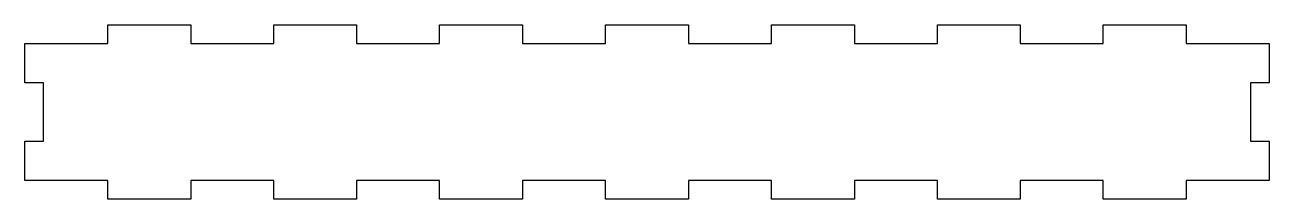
# Model space of a CAD drawing. Header units: millimetres. Extents: x 0 to 200, y 0 to 28.
import ezdxf

# ---------------------------------------------------------------- set-up
doc = ezdxf.new("R2010")
doc.units = ezdxf.units.MM
doc.layers.get('0').update_dxf_attribs({"linetype": 'CONTINUOUS'})

msp = doc.modelspace()

# ---------------------------------------------------------------- linework, layer by layer
msp.add_lwpolyline([(200, 3), (186.67, 3), (186.67, 0), (173.33, 0), (173.33, 3), (160, 3), (160, 0), (146.67, 0), (146.67, 3), (133.33, 3), (133.33, 0), (120, 0), (120, 3), (106.67, 3), (106.67, 0), (93.33, 0), (93.33, 3), (80, 3), (80, 0), (66.67, 0), (66.67, 3), (53.33, 3), (53.33, 0), (40, 0), (40, 3), (26.67, 3), (26.67, 0), (13.33, 0), (13.33, 3), (0, 3), (0, 9.33), (3, 9.33), (3, 18.67), (0, 18.67), (0, 25), (13.33, 25), (13.33, 28), (26.67, 28), (26.67, 25), (40, 25), (40, 28), (53.33, 28), (53.33, 25), (66.67, 25), (66.67, 28), (80, 28), (80, 25), (93.33, 25), (93.33, 28), (106.67, 28), (106.67, 25), (120, 25), (120, 28), (133.33, 28), (133.33, 25), (146.67, 25), (146.67, 28), (160, 28), (160, 25), (173.33, 25), (173.33, 28), (186.67, 28), (186.67, 25), (200, 25), (200, 18.67), (197, 18.67), (197, 9.33), (200, 9.33)], close=True)

doc.saveas('drawing.dxf')
